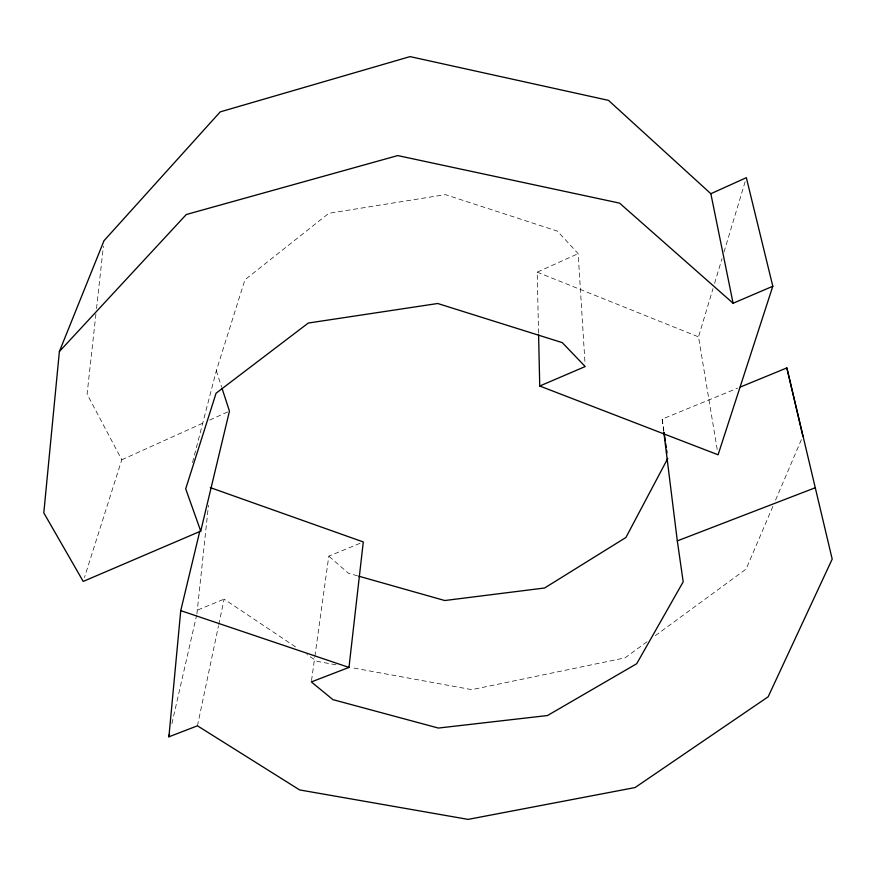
<?xml version="1.0" encoding="UTF-8"?>
<svg xmlns="http://www.w3.org/2000/svg" width="876" height="876" viewBox="0 0 876 876"><rect width="100%" height="100%" fill="white"/><g stroke="black" fill="none" stroke-linecap="round" stroke-linejoin="round"><path stroke-width="0.66" stroke-dasharray="4.38 3.29" d="M196.903 613.923L208.477 505.277M95.911 314.035L87.085 394.123L121.786 459.769L84.446 577.547M96.513 308.604L103.401 246.167M311.527 680.575L314.714 657.58M314.911 656.223L328.796 556.14L360.824 542.978M197.45 725.81L218.507 625.814M218.781 624.478L224.114 599.151L297.895 648.47M171.915 723.598L196.607 615.248M192.501 462.572L216.317 370.734L244.941 279.772L328.785 213.317L445.369 194.636L557.443 231.144L578.16 253.646L585.048 363.825M717.192 449.421L698.511 336.877L713.02 288.598M714.586 283.375L722.032 258.584M723.992 252.058L745.553 180.292M772.884 506.361L746.1 569.072L653.627 636.896M775.556 500.097L801.814 438.635M647.025 641.736L625.004 657.887L471.825 689.642L350.805 667.523M121.786 459.769L204.699 422.32M209.649 420.086L228.22 411.698M538.554 333.154L537.185 272.151L578.16 253.646M197.812 609.959L224.114 599.151M663.712 431.32L662.19 419.144L737.745 388.101M336.012 664.818L317.189 661.369L306.972 654.547M357.539 575.839L348.429 573.265L328.796 556.14M537.185 272.151L698.511 336.877M216.317 370.734L221.65 387.148M662.19 419.144L663.931 431.31"/><path stroke-width="1.31" d="M740.264 387.061L786.856 367.92L832.2 559.107L768.153 696.792L635.067 787.557L468.113 819.388L299.614 789.922L197.45 725.81L168.904 736.815L180.741 610.627L199.794 531.25M710.852 193.716L746.341 177.686L772.807 286.255L733.102 303.249L710.852 193.716L608.47 100.357L410.056 56.611L220.226 111.876L103.992 240.736L59.382 351.506L43.8 512.876L83.22 581.423L200.735 531.119L229.457 411.14L222.066 388.418M663.877 432.667L677.312 540.897L683.192 581.817L636.688 663.734L547.5 715.528L438.372 728.055L332.946 699.65L311.341 681.922L348.976 667.424L363.288 541.959L210.273 487.603M168.904 736.815L169.506 734.165M772.807 286.255L718.079 454.786L539.736 386.02L538.587 334.512M667.797 458.367L625.913 537.481L544.62 587.993L444.756 600.531L358.842 576.211M59.382 351.506L186.314 214.511L397.737 155.578L619.573 203.123L733.102 303.249M539.736 386.02L585.212 366.551L562.272 342.625L437.704 303.501L308.275 323.047L216.076 393.215L185.701 488.819L200.735 531.119M677.312 540.897L815.436 487.68M180.741 610.627L348.976 667.424M786.856 367.92L802.876 436.128M664.128 432.667L665.289 440.781M665.672 443.486L666.253 447.548M666.636 450.253L667.019 452.958"/></g></svg>
